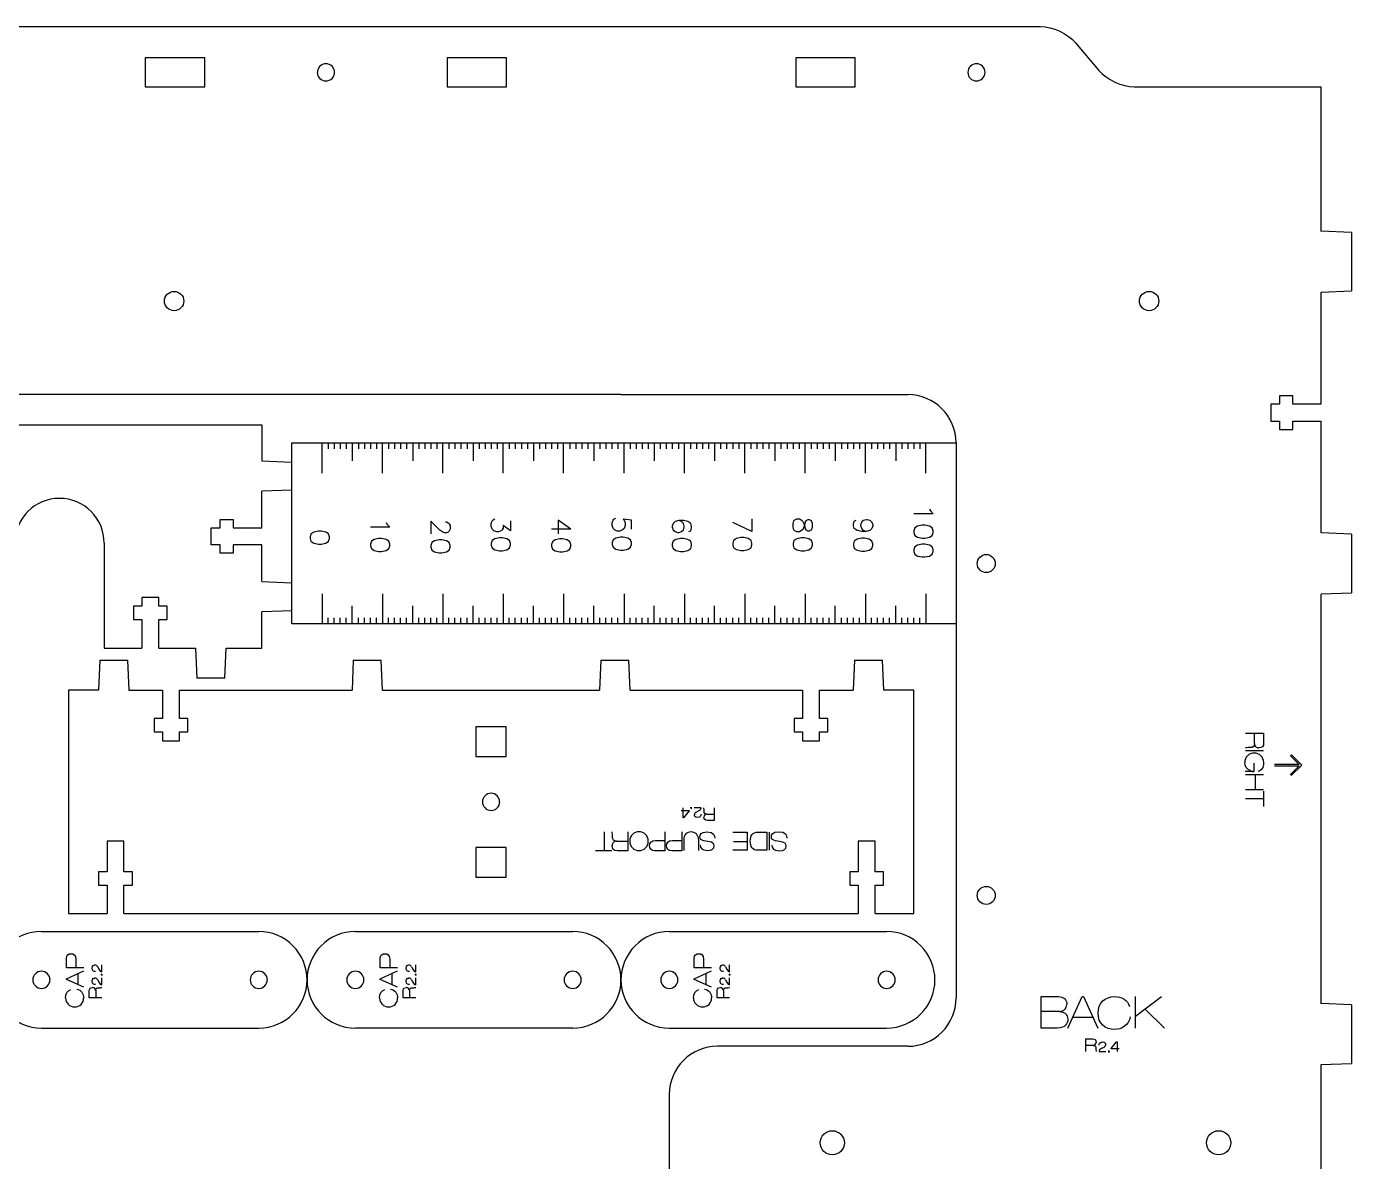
# Model space of a CAD drawing. Extents: x 49 to 1952, y 75 to 1350.
# Drawn here: x 842.2 to 1061.6, y 286.4 to 474.5 of the extents above; entities that cross this region are included whole.
import ezdxf

# ---------------------------------------------------------------- set-up
doc = ezdxf.new("R2010")
doc.units = 0
doc.header["$MEASUREMENT"] = 0
for name, color, linetype in [('4_8MM_TABS_-_PLYWOOD', 160, 'Continuous'), ('PASS_1', 1, 'Continuous'), ('PASS_2', 5, 'Continuous'), ('PASS_3', 7, 'Continuous'), ('RASTER_-_LETTERS', 3, 'Continuous'), ('T-SLOT_-_PLYWOOD', 7, 'Continuous')]:
    doc.layers.add(name, color=color, linetype=linetype)

msp = doc.modelspace()

# ---------------------------------------------------------------- linework, layer by layer
at = {"layer": '4_8MM_TABS_-_PLYWOOD', "color": 5}
for p, q in [((871.69, 469.34), (861.84, 469.34)), ((861.84, 469.34), (861.84, 464.54)), ((871.69, 464.54), (871.69, 469.34)), ((921.69, 469.34), (911.84, 469.34)), ((911.84, 469.34), (911.84, 464.54)), ((921.69, 464.54), (921.69, 469.34)), ((979.44, 469.34), (969.59, 469.34)), ((969.59, 469.34), (969.59, 464.54)), ((979.44, 464.54), (979.44, 469.34)), ((861.84, 464.54), (871.69, 464.54)), ((911.84, 464.54), (921.69, 464.54)), ((969.59, 464.54), (979.44, 464.54))]:
    msp.add_line(p, q, dxfattribs=at)
for centre, radius, start, end in [((891.77, 466.94), 1.42, 89.9877, 179.9981), ((891.77, 466.94), 1.42, 359.9969, 90.0158), ((999.52, 466.94), 1.42, 89.9877, 179.9981), ((999.52, 466.94), 1.42, 359.9969, 90.0158), ((891.77, 466.94), 1.43, 180.0473, 269.9669), ((891.77, 466.94), 1.42, 269.9903, 359.9969), ((999.52, 466.94), 1.43, 180.0473, 269.9669), ((999.52, 466.94), 1.42, 269.9903, 359.9969)]:
    msp.add_arc(centre, radius, start, end, dxfattribs=at)
at = {"layer": 'PASS_1'}
for p, q in [((781.04, 408.54), (881.14, 408.54)), ((881.14, 408.54), (881.14, 402.57)), ((886.14, 375.54), (886.14, 405.54)), ((886.14, 405.54), (996.14, 405.54)), ((996.14, 405.54), (996.14, 375.54)), ((881.14, 402.57), (886.14, 402.36)), ((886.14, 397.72), (886.14, 402.36)), ((886.14, 397.72), (881.14, 397.52)), ((881.14, 391.44), (881.14, 397.52)), ((855.04, 388.94), (855.04, 381.54)), ((881.14, 382.57), (881.14, 388.64)), ((881.14, 382.57), (886.14, 382.36)), ((886.14, 377.72), (886.14, 382.36)), ((855.04, 381.54), (855.04, 371.54)), ((886.14, 377.72), (881.14, 377.52)), ((881.14, 371.54), (881.14, 377.52)), ((996.14, 375.54), (886.14, 375.54)), ((855.04, 371.54), (861.29, 371.54)), ((864.09, 371.54), (870.19, 371.54)), ((870.19, 371.54), (870.4, 366.54)), ((875.04, 366.54), (875.24, 371.54)), ((875.24, 371.54), (881.14, 371.54)), ((854.3, 369.54), (854.1, 364.54)), ((854.3, 369.54), (858.94, 369.54)), ((859.15, 364.54), (858.94, 369.54)), ((896.3, 369.54), (896.1, 364.54)), ((896.3, 369.54), (900.94, 369.54)), ((901.15, 364.54), (900.94, 369.54)), ((937.3, 369.54), (937.1, 364.54)), ((937.3, 369.54), (941.94, 369.54)), ((942.15, 364.54), (941.94, 369.54)), ((979.3, 369.54), (979.1, 364.54)), ((979.3, 369.54), (983.94, 369.54)), ((984.15, 364.54), (983.94, 369.54)), ((875.04, 366.54), (870.4, 366.54)), ((854.1, 364.54), (849.12, 364.54)), ((849.12, 364.54), (849.12, 327.54)), ((859.12, 364.54), (864.72, 364.54)), ((867.52, 364.54), (896.1, 364.54)), ((901.15, 364.54), (917.72, 364.54)), ((917.72, 364.54), (920.52, 364.54)), ((920.52, 364.54), (937.1, 364.54)), ((942.15, 364.54), (970.72, 364.54)), ((973.52, 364.54), (979.1, 364.54)), ((989.12, 364.54), (984.15, 364.54)), ((989.12, 327.54), (989.12, 364.54)), ((921.62, 358.5), (916.62, 358.5)), ((916.62, 358.5), (916.62, 353.58)), ((921.62, 353.58), (921.62, 358.5)), ((916.62, 353.58), (921.62, 353.58)), ((921.62, 338.5), (916.62, 338.5)), ((916.62, 338.5), (916.62, 333.58)), ((921.62, 333.58), (921.62, 338.5)), ((916.62, 333.58), (921.62, 333.58)), ((849.12, 327.54), (855.52, 327.54)), ((858.32, 327.54), (979.92, 327.54)), ((982.72, 327.54), (989.12, 327.54)), ((844.64, 324.55), (880.64, 324.55)), ((896.64, 324.55), (932.64, 324.55)), ((948.64, 324.55), (984.64, 324.55)), ((844.64, 308.55), (880.64, 308.55)), ((932.64, 308.55), (896.64, 308.55)), ((948.64, 308.55), (984.64, 308.55))]:
    msp.add_line(p, q, dxfattribs=at)
for centre, radius, start, end in [((847.64, 388.94), 7.4, 360, 180), ((919.12, 346.04), 1.42, 89.9969, 180.0158), ((919.12, 346.04), 1.42, 359.9903, 89.9969), ((919.12, 346.04), 1.42, 179.9877, 269.9981), ((919.12, 346.04), 1.43, 270.0473, 359.9669), ((844.64, 316.55), 8, 90, 180.0023), ((880.64, 316.55), 8, 359.9978, 89.9999), ((896.64, 316.55), 8, 90, 180.0023), ((932.64, 316.55), 8, 359.9978, 89.9999), ((948.64, 316.55), 8, 90, 180.0023), ((984.64, 316.55), 8, 359.9978, 89.9999), ((844.64, 316.55), 8, 180.0016, 270.0009), ((880.64, 316.55), 8, 269.9996, 359.9978), ((896.64, 316.55), 8, 180.0016, 270.0009), ((932.64, 316.55), 8, 269.9996, 359.9978), ((948.64, 316.55), 8, 180.0016, 270.0009), ((984.64, 316.55), 8, 269.9996, 359.9978)]:
    msp.add_arc(centre, radius, start, end, dxfattribs=at)
at = {"layer": 'PASS_2'}
for centre in [(866.62, 429.04), (1028.12, 429.04)]:
    msp.add_circle(centre, 1.6, dxfattribs=at)
at = {"layer": 'PASS_2', "color": 5}
for centre, radius in [((1001.14, 385.54), 1.5), ((1001.14, 330.54), 1.5), ((975.64, 289.54), 2), ((1039.64, 289.54), 2)]:
    msp.add_circle(centre, radius, dxfattribs=at)
for centre, radius, start, end in [((844.64, 316.55), 1.42, 89.9937, 180.0077), ((844.64, 316.55), 1.42, 179.9869, 270.0131), ((844.64, 316.55), 1.43, 0.0249, 89.9609), ((844.64, 316.55), 1.42, 270.0131, 359.9997), ((880.64, 316.55), 1.42, 89.9937, 180.0077), ((880.64, 316.55), 1.42, 179.9869, 270.0131), ((880.64, 316.55), 1.43, 0.0249, 89.9609), ((880.64, 316.55), 1.42, 270.0131, 359.9997), ((896.64, 316.55), 1.42, 89.9937, 180.0077), ((896.64, 316.55), 1.42, 179.9869, 270.0131), ((896.64, 316.55), 1.43, 0.0249, 89.9609), ((896.64, 316.55), 1.42, 270.0131, 359.9997), ((932.64, 316.55), 1.42, 89.9937, 180.0077), ((932.64, 316.55), 1.42, 179.9869, 270.0131), ((932.64, 316.55), 1.43, 0.0249, 89.9609), ((932.64, 316.55), 1.42, 270.0131, 359.9997), ((948.64, 316.55), 1.42, 89.9937, 180.0077), ((948.64, 316.55), 1.42, 179.9869, 270.0131), ((948.64, 316.55), 1.43, 0.0249, 89.9609), ((948.64, 316.55), 1.42, 270.0131, 359.9997), ((984.64, 316.55), 1.42, 89.9937, 180.0077), ((984.64, 316.55), 1.42, 179.9869, 270.0131), ((984.64, 316.55), 1.43, 0.0249, 89.9609), ((984.64, 316.55), 1.42, 270.0131, 359.9997)]:
    msp.add_arc(centre, radius, start, end, dxfattribs=at)
at = {"layer": 'PASS_3'}
for p, q in [((760.39, 474.54), (1010.14, 474.54)), ((1015.95, 471.84), (1019.81, 467.24)), ((1025.63, 464.54), (1048.33, 464.54)), ((1048.33, 464.54), (1056.64, 464.54)), ((1056.64, 440.57), (1056.64, 464.54)), ((1061.64, 440.4), (1056.64, 440.61)), ((1061.64, 440.4), (1061.64, 430.71)), ((1056.64, 430.51), (1061.64, 430.71)), ((1056.64, 412.44), (1056.64, 430.51)), ((940.64, 413.54), (666.14, 413.54)), ((940.64, 413.54), (988.14, 413.54)), ((1056.64, 411.94), (1056.64, 412.44)), ((1056.64, 408.64), (1056.64, 409.14)), ((1056.64, 390.61), (1056.64, 408.64)), ((996.14, 405.54), (996.14, 313.54)), ((1061.64, 390.4), (1056.64, 390.61)), ((1061.64, 390.4), (1061.64, 380.71)), ((1056.64, 380.51), (1061.64, 380.71)), ((1056.64, 312.57), (1056.64, 380.47)), ((1061.64, 312.4), (1056.64, 312.61)), ((1061.64, 312.4), (1061.64, 302.71)), ((988.14, 305.54), (956.64, 305.54)), ((1056.64, 302.51), (1061.64, 302.71)), ((1056.64, 284.44), (1056.64, 302.51)), ((948.64, 297.54), (948.64, 157.54))]:
    msp.add_line(p, q, dxfattribs=at)
for centre, start, end in [((988.14, 405.54), 0, 90), ((988.14, 313.54), 270, 0), ((956.64, 297.54), 90, 180)]:
    msp.add_arc(centre, 8, start, end, dxfattribs=at)
for points in [[(1010.14, 474.54), (1012.09, 474.54), (1014.7, 473.32), (1015.95, 471.84)], [(1019.81, 467.24), (1021.07, 465.76), (1023.68, 464.54), (1025.63, 464.54)]]:
    msp.add_open_spline(points, degree=3, dxfattribs=at)
at = {"layer": 'RASTER_-_LETTERS'}
for p, q in [((891.14, 400.54), (891.14, 405.54)), ((892.14, 405.54), (892.14, 404.54)), ((893.14, 405.54), (893.14, 404.54)), ((894.14, 405.54), (894.14, 404.54)), ((895.14, 405.54), (895.14, 404.54)), ((896.14, 405.54), (896.14, 402.54)), ((897.14, 405.54), (897.14, 404.54)), ((898.14, 405.54), (898.14, 404.54)), ((899.14, 405.54), (899.14, 404.54)), ((900.14, 405.54), (900.14, 404.54)), ((901.14, 400.54), (901.14, 405.54)), ((902.14, 405.54), (902.14, 404.54)), ((903.14, 405.54), (903.14, 404.54)), ((904.14, 405.54), (904.14, 404.54)), ((905.14, 405.54), (905.14, 404.54)), ((906.14, 405.54), (906.14, 402.54)), ((907.14, 405.54), (907.14, 404.54)), ((908.14, 405.54), (908.14, 404.54)), ((909.14, 405.54), (909.14, 404.54)), ((910.14, 405.54), (910.14, 404.54)), ((911.14, 400.54), (911.14, 405.54)), ((912.14, 405.54), (912.14, 404.54)), ((913.14, 405.54), (913.14, 404.54)), ((914.14, 405.54), (914.14, 404.54)), ((915.14, 405.54), (915.14, 404.54)), ((916.14, 405.54), (916.14, 402.54)), ((917.14, 405.54), (917.14, 404.54)), ((918.14, 405.54), (918.14, 404.54)), ((919.14, 405.54), (919.14, 404.54)), ((920.14, 405.54), (920.14, 404.54)), ((921.14, 400.54), (921.14, 405.54)), ((922.14, 405.54), (922.14, 404.54)), ((923.14, 405.54), (923.14, 404.54)), ((924.14, 405.54), (924.14, 404.54)), ((925.14, 405.54), (925.14, 404.54)), ((926.14, 405.54), (926.14, 402.54)), ((927.14, 405.54), (927.14, 404.54)), ((928.14, 405.54), (928.14, 404.54)), ((929.14, 405.54), (929.14, 404.54)), ((930.14, 405.54), (930.14, 404.54)), ((931.14, 400.54), (931.14, 405.54)), ((932.14, 405.54), (932.14, 404.54)), ((933.14, 405.54), (933.14, 404.54)), ((934.14, 405.54), (934.14, 404.54)), ((935.14, 405.54), (935.14, 404.54)), ((936.14, 405.54), (936.14, 402.54)), ((937.14, 405.54), (937.14, 404.54)), ((938.14, 405.54), (938.14, 404.54)), ((939.14, 405.54), (939.14, 404.54)), ((940.14, 405.54), (940.14, 404.54)), ((941.14, 400.54), (941.14, 405.54)), ((942.14, 405.54), (942.14, 404.54)), ((943.14, 405.54), (943.14, 404.54)), ((944.14, 405.54), (944.14, 404.54)), ((945.14, 405.54), (945.14, 404.54)), ((946.14, 405.54), (946.14, 402.54)), ((947.14, 405.54), (947.14, 404.54)), ((948.14, 405.54), (948.14, 404.54)), ((949.14, 405.54), (949.14, 404.54)), ((950.14, 405.54), (950.14, 404.54)), ((951.14, 400.54), (951.14, 405.54)), ((952.14, 405.54), (952.14, 404.54)), ((953.14, 405.54), (953.14, 404.54)), ((954.14, 405.54), (954.14, 404.54)), ((955.14, 405.54), (955.14, 404.54)), ((956.14, 405.54), (956.14, 402.54)), ((957.14, 405.54), (957.14, 404.54)), ((958.14, 405.54), (958.14, 404.54)), ((959.14, 405.54), (959.14, 404.54)), ((960.14, 405.54), (960.14, 404.54)), ((961.14, 400.54), (961.14, 405.54)), ((962.14, 405.54), (962.14, 404.54)), ((963.14, 405.54), (963.14, 404.54)), ((964.14, 405.54), (964.14, 404.54)), ((965.14, 405.54), (965.14, 404.54)), ((966.14, 405.54), (966.14, 402.54)), ((967.14, 405.54), (967.14, 404.54)), ((968.14, 405.54), (968.14, 404.54)), ((969.14, 405.54), (969.14, 404.54)), ((970.14, 405.54), (970.14, 404.54)), ((971.14, 400.54), (971.14, 405.54)), ((972.14, 405.54), (972.14, 404.54)), ((973.14, 405.54), (973.14, 404.54)), ((974.14, 405.54), (974.14, 404.54)), ((975.14, 405.54), (975.14, 404.54)), ((976.14, 405.54), (976.14, 402.54)), ((977.14, 405.54), (977.14, 404.54)), ((978.14, 405.54), (978.14, 404.54)), ((979.14, 405.54), (979.14, 404.54)), ((980.14, 405.54), (980.14, 404.54)), ((981.14, 400.54), (981.14, 405.54)), ((982.14, 405.54), (982.14, 404.54)), ((983.14, 405.54), (983.14, 404.54)), ((984.14, 405.54), (984.14, 404.54)), ((985.14, 405.54), (985.14, 404.54)), ((986.14, 405.54), (986.14, 402.54)), ((987.14, 405.54), (987.14, 404.54)), ((988.14, 405.54), (988.14, 404.54)), ((989.14, 405.54), (989.14, 404.54)), ((990.14, 405.54), (990.14, 404.54)), ((991.14, 400.54), (991.14, 405.54)), ((919.45, 392.77), (919.75, 392.93)), ((939.33, 392.74), (939.48, 392.89)), ((939.48, 392.89), (939.79, 393.04)), ((941.01, 392.89), (941.16, 392.74)), ((942.38, 392.74), (941.01, 392.89)), ((962.34, 392.96), (962.34, 390.83)), ((969.45, 392.77), (969.75, 392.93)), ((969.75, 392.93), (970.21, 392.93)), ((970.21, 392.93), (970.51, 392.77)), ((992.34, 393.8), (989.14, 393.8)), ((991.73, 394.56), (991.88, 394.25)), ((991.88, 394.25), (992.34, 393.8)), ((889.75, 390.75), (889.29, 390.45)), ((890.51, 390.9), (889.75, 390.75)), ((890.97, 390.9), (890.51, 390.9)), ((891.73, 390.75), (890.97, 390.9)), ((892.19, 390.45), (891.73, 390.75)), ((902.34, 391.59), (899.14, 391.59)), ((901.73, 392.35), (901.88, 392.05)), ((901.88, 392.05), (902.34, 391.59)), ((909.14, 392.58), (909.14, 390.45)), ((910.66, 391.06), (909.14, 392.58)), ((911.12, 390.75), (910.66, 391.06)), ((911.43, 390.6), (911.12, 390.75)), ((911.58, 392.43), (911.73, 392.43)), ((911.73, 392.43), (912.04, 392.28)), ((912.04, 390.75), (911.73, 390.6)), ((912.04, 392.28), (912.19, 392.13)), ((912.19, 390.91), (912.04, 390.75)), ((912.19, 392.13), (912.34, 391.82)), ((912.34, 391.21), (912.19, 390.91)), ((912.34, 391.82), (912.34, 391.21)), ((919.14, 392.16), (919.29, 392.62)), ((919.14, 391.71), (919.14, 392.16)), ((919.29, 391.25), (919.14, 391.71)), ((919.29, 392.62), (919.45, 392.77)), ((919.6, 390.94), (919.29, 391.25)), ((920.05, 390.79), (919.6, 390.94)), ((920.36, 390.79), (920.05, 390.79)), ((920.82, 390.94), (920.36, 390.79)), ((920.97, 391.1), (920.82, 390.94)), ((921.12, 391.4), (920.97, 391.1)), ((921.12, 391.86), (921.12, 391.4)), ((922.34, 390.94), (921.12, 391.86)), ((922.34, 392.62), (922.34, 390.94)), ((932.34, 391.21), (929.14, 391.21)), ((930.21, 392.74), (930.21, 390.45)), ((932.34, 391.21), (930.21, 392.74)), ((939.18, 392.28), (939.33, 392.74)), ((939.18, 391.82), (939.18, 392.28)), ((939.33, 391.36), (939.18, 391.82)), ((939.64, 391.06), (939.33, 391.36)), ((940.09, 390.91), (939.64, 391.06)), ((940.4, 390.91), (940.09, 390.91)), ((940.85, 391.06), (940.4, 390.91)), ((941.16, 391.36), (940.85, 391.06)), ((941.16, 392.74), (941.31, 392.28)), ((941.31, 391.82), (941.16, 391.36)), ((941.31, 392.28), (941.31, 391.82)), ((942.38, 391.21), (942.38, 392.74)), ((949.29, 392.2), (949.14, 391.74)), ((949.14, 391.74), (949.14, 391.59)), ((949.14, 391.59), (949.29, 391.14)), ((949.6, 392.51), (949.29, 392.2)), ((949.29, 391.14), (949.6, 390.83)), ((950.21, 392.66), (949.6, 392.51)), ((949.6, 390.83), (950.05, 390.68)), ((950.05, 390.68), (950.21, 390.68)), ((950.66, 392.51), (950.21, 392.66)), ((950.97, 392.66), (950.21, 392.66)), ((950.21, 390.68), (950.66, 390.83)), ((950.97, 392.2), (950.66, 392.51)), ((950.66, 390.83), (950.97, 391.14)), ((951.73, 392.51), (950.97, 392.66)), ((951.12, 391.74), (950.97, 392.2)), ((950.97, 391.14), (951.12, 391.59)), ((951.12, 391.59), (951.12, 391.74)), ((952.19, 392.2), (951.73, 392.51)), ((951.88, 390.83), (952.19, 390.98)), ((952.34, 391.74), (952.19, 392.2)), ((952.19, 390.98), (952.34, 391.44)), ((952.34, 391.44), (952.34, 391.74)), ((962.34, 390.83), (959.14, 392.35)), ((969.14, 392.16), (969.29, 392.62)), ((969.14, 391.55), (969.14, 392.16)), ((969.29, 391.1), (969.14, 391.55)), ((969.29, 392.62), (969.45, 392.77)), ((969.45, 390.94), (969.29, 391.1)), ((969.75, 390.79), (969.45, 390.94)), ((970.21, 390.79), (969.75, 390.79)), ((970.51, 390.94), (970.21, 390.79)), ((970.51, 392.77), (970.82, 392.47)), ((970.82, 391.25), (970.51, 390.94)), ((970.82, 392.47), (970.97, 392.01)), ((970.97, 391.71), (970.82, 391.25)), ((971.12, 392.32), (970.97, 391.71)), ((970.97, 392.01), (971.12, 391.4)), ((971.27, 392.62), (971.12, 392.32)), ((971.12, 391.4), (971.27, 391.1)), ((971.58, 392.77), (971.27, 392.62)), ((971.27, 391.1), (971.58, 390.94)), ((971.88, 392.77), (971.58, 392.77)), ((971.58, 390.94), (971.88, 390.94)), ((972.19, 392.62), (971.88, 392.77)), ((971.88, 390.94), (972.19, 391.1)), ((972.34, 392.16), (972.19, 392.62)), ((972.19, 391.1), (972.34, 391.55)), ((972.34, 391.55), (972.34, 392.16)), ((979.14, 392.09), (979.29, 392.54)), ((979.14, 391.78), (979.14, 392.09)), ((979.29, 391.33), (979.14, 391.78)), ((979.29, 392.54), (979.6, 392.7)), ((979.75, 391.02), (979.29, 391.33)), ((980.51, 390.87), (979.75, 391.02)), ((980.36, 391.94), (980.51, 392.39)), ((980.36, 391.78), (980.36, 391.94)), ((980.51, 391.33), (980.36, 391.78)), ((980.51, 392.39), (980.82, 392.7)), ((980.82, 391.02), (980.51, 391.33)), ((981.27, 390.87), (980.51, 390.87)), ((980.82, 392.7), (981.27, 392.85)), ((981.27, 390.87), (980.82, 391.02)), ((981.27, 392.85), (981.43, 392.85)), ((981.88, 391.02), (981.27, 390.87)), ((981.43, 392.85), (981.88, 392.7)), ((981.88, 392.7), (982.19, 392.39)), ((982.19, 391.33), (981.88, 391.02)), ((982.19, 392.39), (982.34, 391.94)), ((982.34, 391.78), (982.19, 391.33)), ((982.34, 391.94), (982.34, 391.78)), ((989.29, 391.43), (989.14, 390.97)), ((989.14, 390.97), (989.14, 390.67)), ((989.14, 390.67), (989.29, 390.21)), ((989.75, 391.74), (989.29, 391.43)), ((990.51, 391.89), (989.75, 391.74)), ((990.97, 391.89), (990.51, 391.89)), ((991.73, 391.74), (990.97, 391.89)), ((992.19, 391.43), (991.73, 391.74)), ((992.34, 390.97), (992.19, 391.43)), ((992.19, 390.21), (992.34, 390.67)), ((992.34, 390.67), (992.34, 390.97)), ((889.29, 390.45), (889.14, 389.99)), ((889.14, 389.99), (889.14, 389.68)), ((889.14, 389.68), (889.29, 389.23)), ((889.29, 389.23), (889.75, 388.92)), ((889.75, 388.92), (890.51, 388.77)), ((890.51, 388.77), (890.97, 388.77)), ((890.97, 388.77), (891.73, 388.92)), ((891.73, 388.92), (892.19, 389.23)), ((892.34, 389.99), (892.19, 390.45)), ((892.19, 389.23), (892.34, 389.68)), ((892.34, 389.68), (892.34, 389.99)), ((899.29, 389.23), (899.14, 388.77)), ((899.14, 388.77), (899.14, 388.47)), ((899.14, 388.47), (899.29, 388.01)), ((899.75, 389.53), (899.29, 389.23)), ((900.51, 389.68), (899.75, 389.53)), ((900.97, 389.68), (900.51, 389.68)), ((901.73, 389.53), (900.97, 389.68)), ((902.19, 389.23), (901.73, 389.53)), ((902.34, 388.77), (902.19, 389.23)), ((902.19, 388.01), (902.34, 388.47)), ((902.34, 388.47), (902.34, 388.77)), ((909.29, 389), (909.14, 388.54)), ((909.14, 388.54), (909.14, 388.24)), ((909.75, 389.3), (909.29, 389)), ((910.51, 389.46), (909.75, 389.3)), ((910.97, 389.46), (910.51, 389.46)), ((911.73, 389.3), (910.97, 389.46)), ((911.73, 390.6), (911.43, 390.6)), ((912.19, 389), (911.73, 389.3)), ((912.34, 388.54), (912.19, 389)), ((912.34, 388.24), (912.34, 388.54)), ((919.29, 389.34), (919.14, 388.88)), ((919.14, 388.88), (919.14, 388.58)), ((919.14, 388.58), (919.29, 388.12)), ((919.75, 389.65), (919.29, 389.34)), ((920.51, 389.8), (919.75, 389.65)), ((920.97, 389.8), (920.51, 389.8)), ((921.73, 389.65), (920.97, 389.8)), ((922.19, 389.34), (921.73, 389.65)), ((922.34, 388.88), (922.19, 389.34)), ((922.19, 388.12), (922.34, 388.58)), ((922.34, 388.58), (922.34, 388.88)), ((929.29, 389.15), (929.14, 388.69)), ((929.14, 388.69), (929.14, 388.39)), ((929.75, 389.46), (929.29, 389.15)), ((930.51, 389.61), (929.75, 389.46)), ((930.97, 389.61), (930.51, 389.61)), ((931.73, 389.46), (930.97, 389.61)), ((932.19, 389.15), (931.73, 389.46)), ((932.34, 388.69), (932.19, 389.15)), ((932.34, 388.39), (932.34, 388.69)), ((939.33, 389.46), (939.18, 389)), ((939.18, 389), (939.18, 388.69)), ((939.18, 388.69), (939.33, 388.24)), ((939.79, 389.76), (939.33, 389.46)), ((940.55, 389.91), (939.79, 389.76)), ((941.01, 389.91), (940.55, 389.91)), ((941.77, 389.76), (941.01, 389.91)), ((942.23, 389.46), (941.77, 389.76)), ((942.38, 389), (942.23, 389.46)), ((942.23, 388.24), (942.38, 388.69)), ((942.38, 388.69), (942.38, 389)), ((949.29, 389.23), (949.14, 388.77)), ((949.14, 388.77), (949.14, 388.47)), ((949.14, 388.47), (949.29, 388.01)), ((949.75, 389.53), (949.29, 389.23)), ((950.51, 389.68), (949.75, 389.53)), ((950.97, 389.68), (950.51, 389.68)), ((951.73, 389.53), (950.97, 389.68)), ((952.19, 389.23), (951.73, 389.53)), ((952.34, 388.77), (952.19, 389.23)), ((952.19, 388.01), (952.34, 388.47)), ((952.34, 388.47), (952.34, 388.77)), ((959.29, 389.38), (959.14, 388.92)), ((959.14, 388.92), (959.14, 388.62)), ((959.14, 388.62), (959.29, 388.16)), ((959.75, 389.68), (959.29, 389.38)), ((960.51, 389.84), (959.75, 389.68)), ((960.97, 389.84), (960.51, 389.84)), ((961.73, 389.68), (960.97, 389.84)), ((962.19, 389.38), (961.73, 389.68)), ((962.34, 388.92), (962.19, 389.38)), ((962.19, 388.16), (962.34, 388.62)), ((962.34, 388.62), (962.34, 388.92)), ((969.29, 389.34), (969.14, 388.88)), ((969.14, 388.88), (969.14, 388.58)), ((969.14, 388.58), (969.29, 388.12)), ((969.75, 389.65), (969.29, 389.34)), ((970.51, 389.8), (969.75, 389.65)), ((970.97, 389.8), (970.51, 389.8)), ((971.73, 389.65), (970.97, 389.8)), ((972.19, 389.34), (971.73, 389.65)), ((972.34, 388.88), (972.19, 389.34)), ((972.19, 388.12), (972.34, 388.58)), ((972.34, 388.58), (972.34, 388.88)), ((979.29, 389.27), (979.14, 388.81)), ((979.14, 388.81), (979.14, 388.5)), ((979.14, 388.5), (979.29, 388.05)), ((979.75, 389.57), (979.29, 389.27)), ((980.51, 389.72), (979.75, 389.57)), ((980.97, 389.72), (980.51, 389.72)), ((981.73, 389.57), (980.97, 389.72)), ((982.19, 389.27), (981.73, 389.57)), ((982.34, 388.81), (982.19, 389.27)), ((982.19, 388.05), (982.34, 388.5)), ((982.34, 388.5), (982.34, 388.81)), ((989.29, 390.21), (989.75, 389.91)), ((989.75, 388.61), (989.29, 388.3)), ((989.75, 389.91), (990.51, 389.75)), ((990.51, 388.76), (989.75, 388.61)), ((990.51, 389.75), (990.97, 389.75)), ((990.97, 388.76), (990.51, 388.76)), ((990.97, 389.75), (991.73, 389.91)), ((991.73, 388.61), (990.97, 388.76)), ((991.73, 389.91), (992.19, 390.21)), ((992.19, 388.3), (991.73, 388.61)), ((899.29, 388.01), (899.75, 387.7)), ((899.75, 387.7), (900.51, 387.55)), ((900.51, 387.55), (900.97, 387.55)), ((900.97, 387.55), (901.73, 387.7)), ((901.73, 387.7), (902.19, 388.01)), ((909.14, 388.24), (909.29, 387.78)), ((909.29, 387.78), (909.75, 387.48)), ((909.75, 387.48), (910.51, 387.32)), ((910.51, 387.32), (910.97, 387.32)), ((910.97, 387.32), (911.73, 387.48)), ((911.73, 387.48), (912.19, 387.78)), ((912.19, 387.78), (912.34, 388.24)), ((919.29, 388.12), (919.75, 387.82)), ((919.75, 387.82), (920.51, 387.67)), ((920.51, 387.67), (920.97, 387.67)), ((920.97, 387.67), (921.73, 387.82)), ((921.73, 387.82), (922.19, 388.12)), ((929.14, 388.39), (929.29, 387.93)), ((929.29, 387.93), (929.75, 387.63)), ((929.75, 387.63), (930.51, 387.48)), ((930.51, 387.48), (930.97, 387.48)), ((930.97, 387.48), (931.73, 387.63)), ((931.73, 387.63), (932.19, 387.93)), ((932.19, 387.93), (932.34, 388.39)), ((939.33, 388.24), (939.79, 387.93)), ((939.79, 387.93), (940.55, 387.78)), ((940.55, 387.78), (941.01, 387.78)), ((941.01, 387.78), (941.77, 387.93)), ((941.77, 387.93), (942.23, 388.24)), ((949.29, 388.01), (949.75, 387.7)), ((949.75, 387.7), (950.51, 387.55)), ((950.51, 387.55), (950.97, 387.55)), ((950.97, 387.55), (951.73, 387.7)), ((951.73, 387.7), (952.19, 388.01)), ((959.29, 388.16), (959.75, 387.86)), ((959.75, 387.86), (960.51, 387.7)), ((960.51, 387.7), (960.97, 387.7)), ((960.97, 387.7), (961.73, 387.86)), ((961.73, 387.86), (962.19, 388.16)), ((969.29, 388.12), (969.75, 387.82)), ((969.75, 387.82), (970.51, 387.67)), ((970.51, 387.67), (970.97, 387.67)), ((970.97, 387.67), (971.73, 387.82)), ((971.73, 387.82), (972.19, 388.12)), ((979.29, 388.05), (979.75, 387.74)), ((979.75, 387.74), (980.51, 387.59)), ((980.51, 387.59), (980.97, 387.59)), ((980.97, 387.59), (981.73, 387.74)), ((981.73, 387.74), (982.19, 388.05)), ((989.29, 388.3), (989.14, 387.85)), ((989.14, 387.85), (989.14, 387.54)), ((989.14, 387.54), (989.29, 387.08)), ((989.29, 387.08), (989.75, 386.78)), ((989.75, 386.78), (990.51, 386.63)), ((990.51, 386.63), (990.97, 386.63)), ((990.97, 386.63), (991.73, 386.78)), ((991.73, 386.78), (992.19, 387.08)), ((992.34, 387.85), (992.19, 388.3)), ((992.19, 387.08), (992.34, 387.54)), ((992.34, 387.54), (992.34, 387.85)), ((891.14, 380.54), (891.14, 375.54)), ((901.14, 380.54), (901.14, 375.54)), ((911.14, 380.54), (911.14, 375.54)), ((921.14, 380.54), (921.14, 375.54)), ((931.14, 380.54), (931.14, 375.54)), ((941.14, 380.54), (941.14, 375.54)), ((951.14, 380.54), (951.14, 375.54)), ((961.14, 380.54), (961.14, 375.54)), ((971.14, 380.54), (971.14, 375.54)), ((981.14, 380.54), (981.14, 375.54)), ((991.14, 380.54), (991.14, 375.54)), ((896.14, 375.54), (896.14, 378.54)), ((906.14, 375.54), (906.14, 378.54)), ((916.14, 375.54), (916.14, 378.54)), ((926.14, 375.54), (926.14, 378.54)), ((936.14, 375.54), (936.14, 378.54)), ((946.14, 375.54), (946.14, 378.54)), ((956.14, 375.54), (956.14, 378.54)), ((966.14, 375.54), (966.14, 378.54)), ((976.14, 375.54), (976.14, 378.54)), ((986.14, 375.54), (986.14, 378.54)), ((892.14, 375.54), (892.14, 376.54)), ((893.14, 375.54), (893.14, 376.54)), ((894.14, 375.54), (894.14, 376.54)), ((895.14, 375.54), (895.14, 376.54)), ((897.14, 375.54), (897.14, 376.54)), ((898.14, 375.54), (898.14, 376.54)), ((899.14, 375.54), (899.14, 376.54)), ((900.14, 375.54), (900.14, 376.54)), ((902.14, 375.54), (902.14, 376.54)), ((903.14, 375.54), (903.14, 376.54)), ((904.14, 375.54), (904.14, 376.54)), ((905.14, 375.54), (905.14, 376.54)), ((907.14, 375.54), (907.14, 376.54)), ((908.14, 375.54), (908.14, 376.54)), ((909.14, 375.54), (909.14, 376.54)), ((910.14, 375.54), (910.14, 376.54)), ((912.14, 375.54), (912.14, 376.54)), ((913.14, 375.54), (913.14, 376.54)), ((914.14, 375.54), (914.14, 376.54)), ((915.14, 375.54), (915.14, 376.54)), ((917.14, 375.54), (917.14, 376.54)), ((918.14, 375.54), (918.14, 376.54)), ((919.14, 375.54), (919.14, 376.54)), ((920.14, 375.54), (920.14, 376.54)), ((922.14, 375.54), (922.14, 376.54)), ((923.14, 375.54), (923.14, 376.54)), ((924.14, 375.54), (924.14, 376.54)), ((925.14, 375.54), (925.14, 376.54)), ((927.14, 375.54), (927.14, 376.54)), ((928.14, 375.54), (928.14, 376.54)), ((929.14, 375.54), (929.14, 376.54)), ((930.14, 375.54), (930.14, 376.54)), ((932.14, 375.54), (932.14, 376.54)), ((933.14, 375.54), (933.14, 376.54)), ((934.14, 375.54), (934.14, 376.54)), ((935.14, 375.54), (935.14, 376.54)), ((937.14, 375.54), (937.14, 376.54)), ((938.14, 375.54), (938.14, 376.54)), ((939.14, 375.54), (939.14, 376.54)), ((940.14, 375.54), (940.14, 376.54)), ((942.14, 375.54), (942.14, 376.54)), ((943.14, 375.54), (943.14, 376.54)), ((944.14, 375.54), (944.14, 376.54)), ((945.14, 375.54), (945.14, 376.54)), ((947.14, 375.54), (947.14, 376.54)), ((948.14, 375.54), (948.14, 376.54)), ((949.14, 375.54), (949.14, 376.54)), ((950.14, 375.54), (950.14, 376.54)), ((952.14, 375.54), (952.14, 376.54)), ((953.14, 375.54), (953.14, 376.54)), ((954.14, 375.54), (954.14, 376.54)), ((955.14, 375.54), (955.14, 376.54)), ((957.14, 375.54), (957.14, 376.54)), ((958.14, 375.54), (958.14, 376.54)), ((959.14, 375.54), (959.14, 376.54)), ((960.14, 375.54), (960.14, 376.54)), ((962.14, 375.54), (962.14, 376.54)), ((963.14, 375.54), (963.14, 376.54)), ((964.14, 375.54), (964.14, 376.54)), ((965.14, 375.54), (965.14, 376.54)), ((967.14, 375.54), (967.14, 376.54)), ((968.14, 375.54), (968.14, 376.54)), ((969.14, 375.54), (969.14, 376.54)), ((970.14, 375.54), (970.14, 376.54)), ((972.14, 375.54), (972.14, 376.54)), ((973.14, 375.54), (973.14, 376.54)), ((974.14, 375.54), (974.14, 376.54)), ((975.14, 375.54), (975.14, 376.54)), ((977.14, 375.54), (977.14, 376.54)), ((978.14, 375.54), (978.14, 376.54)), ((979.14, 375.54), (979.14, 376.54)), ((980.14, 375.54), (980.14, 376.54)), ((982.14, 375.54), (982.14, 376.54)), ((983.14, 375.54), (983.14, 376.54)), ((984.14, 375.54), (984.14, 376.54)), ((985.14, 375.54), (985.14, 376.54)), ((987.14, 375.54), (987.14, 376.54)), ((988.14, 375.54), (988.14, 376.54)), ((989.14, 375.54), (989.14, 376.54)), ((990.14, 375.54), (990.14, 376.54)), ((1044.11, 357.45), (1047.09, 357.45)), ((1045.56, 355.7), (1045.55, 357.45)), ((1047.09, 357.45), (1047.09, 355.81)), ((1047.09, 354.48), (1044.11, 354.48)), ((1051.47, 353.75), (1052.96, 352.26)), ((1051.65, 353.87), (1053.39, 352.13)), ((1045.44, 352.46), (1045.44, 351.06)), ((1052.96, 352.26), (1048.88, 352.26)), ((1048.88, 352.01), (1052.96, 352.01)), ((1052.96, 352.01), (1051.46, 350.51)), ((1053.39, 352.13), (1051.65, 350.39)), ((1045.44, 351.06), (1044.04, 351.06)), ((1044.11, 350.6), (1047.09, 350.6)), ((1045.7, 350.6), (1045.7, 348.04)), ((1047.09, 348.04), (1044.11, 348.04)), ((1047.09, 347.84), (1047.09, 345.26)), ((950.63, 344.61), (950.96, 344.61)), ((950.96, 344.61), (950.96, 345.04)), ((950.96, 344.61), (951.92, 344.61)), ((950.96, 343.42), (950.96, 344.61)), ((951.92, 344.61), (951.92, 344.55)), ((952.39, 345.04), (952.11, 345.04)), ((952.25, 345.18), (952.25, 344.9)), ((953.91, 345.04), (952.75, 345.04)), ((956.1, 345.04), (956.1, 342.96)), ((1044.11, 346.59), (1047.07, 346.59)), ((951.02, 343.42), (950.96, 343.42)), ((951.92, 344.55), (951.02, 343.42)), ((953.12, 344.36), (953.5, 344.55)), ((954.87, 344.03), (956.1, 344.03)), ((956.1, 342.96), (954.95, 342.96)), ((937.83, 341.07), (937.83, 337.97)), ((941.76, 341.07), (941.76, 337.94)), ((947.93, 341.07), (947.93, 337.94)), ((950.71, 341.07), (950.71, 337.94)), ((959.16, 341.03), (961.54, 341.03)), ((961.54, 341.03), (961.54, 338.01)), ((963.31, 341.03), (964.79, 341.03)), ((964.79, 341.03), (964.79, 338.01)), ((965.24, 338.01), (965.24, 341.03)), ((939.92, 339.55), (941.76, 339.55)), ((946.38, 339.64), (947.93, 339.64)), ((949.16, 339.64), (950.71, 339.64)), ((951.04, 339.84), (951.04, 337.97)), ((953.47, 339.84), (953.47, 337.97)), ((955.33, 339.42), (954.36, 339.59)), ((961.54, 338.01), (959.19, 338.01)), ((961.54, 339.42), (959.28, 339.42)), ((964.79, 338.01), (963.31, 338.01)), ((967.25, 339.41), (966.24, 339.58)), ((939.13, 337.94), (936.43, 337.94)), ((941.76, 337.94), (940.04, 337.94)), ((947.93, 337.94), (946.25, 337.94)), ((950.71, 337.94), (949.04, 337.94)), ((848.77, 318.55), (848.77, 320.09)), ((851.64, 318.55), (848.77, 318.55)), ((850.33, 319.97), (850.33, 318.55)), ((853.96, 318.69), (854.15, 318.31)), ((854.64, 317.9), (854.64, 319.06)), ((900.77, 318.55), (900.77, 320.09)), ((903.64, 318.55), (900.77, 318.55)), ((902.33, 319.97), (902.33, 318.55)), ((905.96, 318.69), (906.15, 318.31)), ((906.64, 317.9), (906.64, 319.06)), ((952.77, 318.55), (952.77, 320.09)), ((955.64, 318.55), (952.77, 318.55)), ((954.33, 319.97), (954.33, 318.55)), ((957.96, 318.69), (958.15, 318.31)), ((958.64, 317.9), (958.64, 319.06)), ((848.77, 316.73), (851.64, 318.05)), ((848.77, 316.63), (848.77, 316.73)), ((851.64, 315.31), (848.77, 316.63)), ((850.69, 317.62), (850.69, 315.74)), ((853.96, 316.53), (854.15, 316.15)), ((854.78, 317.4), (854.5, 317.4)), ((854.64, 317.26), (854.64, 317.54)), ((854.64, 315.74), (854.64, 316.9)), ((900.77, 316.73), (903.64, 318.05)), ((900.77, 316.63), (900.77, 316.73)), ((903.64, 315.31), (900.77, 316.63)), ((902.69, 317.62), (902.69, 315.74)), ((905.96, 316.53), (906.15, 316.15)), ((906.78, 317.4), (906.5, 317.4)), ((906.64, 317.26), (906.64, 317.54)), ((906.64, 315.74), (906.64, 316.9)), ((952.77, 316.73), (955.64, 318.05)), ((952.77, 316.63), (952.77, 316.73)), ((955.64, 315.31), (952.77, 316.63)), ((954.69, 317.62), (954.69, 315.74)), ((957.96, 316.53), (958.15, 316.15)), ((958.78, 317.4), (958.5, 317.4)), ((958.64, 317.26), (958.64, 317.54)), ((958.64, 315.74), (958.64, 316.9)), ((852.55, 313.55), (852.55, 314.7)), ((853.63, 314.78), (853.63, 313.55)), ((904.55, 313.55), (904.55, 314.7)), ((905.63, 314.78), (905.63, 313.55)), ((956.55, 313.55), (956.55, 314.7)), ((957.63, 314.78), (957.63, 313.55)), ((854.64, 313.55), (852.55, 313.55)), ((906.64, 313.55), (904.55, 313.55)), ((958.64, 313.55), (956.55, 313.55)), ((1010.26, 313.76), (1013.09, 313.76)), ((1010.26, 308.55), (1010.26, 313.76)), ((1014.65, 308.55), (1017.05, 313.76)), ((1017.05, 313.76), (1017.23, 313.76)), ((1017.23, 313.76), (1019.63, 308.55)), ((1025.87, 308.55), (1025.87, 313.76)), ((1025.87, 310.5), (1030.16, 313.76)), ((1027.45, 311.7), (1030.64, 308.55)), ((1013.34, 311.28), (1010.26, 311.29)), ((1013.34, 311.29), (1013.34, 311.28)), ((1018.84, 310.28), (1015.43, 310.28)), ((1012.9, 308.55), (1010.26, 308.55)), ((1017.62, 304.67), (1017.62, 306.76)), ((1017.62, 306.76), (1018.77, 306.76)), ((1018.85, 305.68), (1017.62, 305.68)), ((1020.6, 305.35), (1020.22, 305.16)), ((1021.84, 305.16), (1022.74, 306.29)), ((1021.84, 305.1), (1021.84, 305.16)), ((1022.8, 305.1), (1021.84, 305.1)), ((1022.74, 306.29), (1022.8, 306.29)), ((1022.8, 306.29), (1022.8, 305.1)), ((1023.13, 305.1), (1022.8, 305.1)), ((1022.8, 305.1), (1022.8, 304.67)), ((1019.82, 304.67), (1020.97, 304.67)), ((1021.33, 304.67), (1021.61, 304.67)), ((1021.47, 304.53), (1021.47, 304.81))]:
    msp.add_line(p, q, dxfattribs=at)
for centre, radius, start, end in [((1046.28, 355.69), 0.71, 179.8979, 270.1021), ((1045.45, 352.64), 1.48, 86.8641, 182.704), ((1044.84, 351.06), 3.98, 88.704, 100.6202), ((1045.55, 352.57), 1.55, 0, 90.4695), ((1045.77, 353.92), 2.89, 253.2114, 263.3696), ((951.64, 344.53), 2.77, 358.6921, 10.625), ((953.33, 343.87), 0.533, 112.8439, 177.5702), ((954.87, 343.53), 0.496, 89.9266, 180.0588), ((935.07, 340.3), 4.16, 358.6921, 10.625), ((943.56, 339.61), 1.46, 87.2961, 183.1553), ((943.69, 339.61), 1.46, 356.8307, 92.6922), ((952.2, 339.9), 1.16, 87.2961, 183.1553), ((952.31, 339.9), 1.16, 356.8307, 92.6922), ((939.92, 338.79), 0.744, 89.9266, 180.0588), ((943.56, 339.45), 1.46, 176.8534, 272.7068), ((943.69, 339.45), 1.46, 267.3049, 3.1607), ((853.47, 318.48), 0.533, 22.8439, 87.5702), ((905.47, 318.48), 0.533, 22.8439, 87.5702), ((957.47, 318.48), 0.533, 22.8439, 87.5702), ((853.47, 316.32), 0.533, 22.8439, 87.5702), ((905.47, 316.32), 0.533, 22.8439, 87.5702), ((957.47, 316.32), 0.533, 22.8439, 87.5702), ((853.12, 314.78), 0.496, 359.9266, 90.0588), ((854.13, 318.01), 2.77, 268.6921, 280.625), ((905.12, 314.78), 0.496, 359.9266, 90.0588), ((906.13, 318.01), 2.77, 268.6921, 280.625), ((957.12, 314.78), 0.496, 359.9266, 90.0588), ((958.13, 318.01), 2.77, 268.6921, 280.625), ((850.13, 313.55), 1.49, 180, 270.441), ((850.22, 313.49), 1.42, 266.8394, 2.7048), ((902.13, 313.55), 1.49, 180, 270.441), ((902.22, 313.49), 1.42, 266.8394, 2.7048), ((954.13, 313.55), 1.49, 180, 270.441), ((954.22, 313.49), 1.42, 266.8394, 2.7048), ((1013.29, 312.49), 1.2, 272.3095, 359.1595), ((1018.85, 306.19), 0.496, 269.9266, 0.0588), ((1022.08, 305.18), 2.77, 178.6921, 190.625), ((1020.39, 305.84), 0.533, 292.8439, 357.5702)]:
    msp.add_arc(centre, radius, start, end, dxfattribs=at)
for points in [[(1045.56, 355.7), (1045.55, 355.24), (1045.34, 355.03), (1044.93, 355.04)], [(1047.09, 355.81), (1047.09, 355.21), (1046.81, 354.98), (1046.28, 354.98)], [(1044.94, 351.16), (1044.25, 351.37), (1044, 351.95), (1043.97, 352.57)], [(1047.09, 352.57), (1047.09, 351.64), (1046.68, 351.21), (1046.1, 351.1)], [(953.5, 344.55), (953.78, 344.72), (953.9, 344.81), (953.91, 345.04)], [(953.32, 343.46), (952.89, 343.46), (952.79, 343.74), (952.8, 343.89)], [(953.87, 344.01), (953.87, 343.84), (953.87, 343.46), (953.32, 343.46)], [(954.95, 342.96), (954.53, 342.96), (954.37, 343.15), (954.37, 343.52)], [(954.87, 344.03), (954.55, 344.03), (954.41, 344.18), (954.41, 344.47)], [(939.92, 339.55), (939.44, 339.55), (939.22, 339.77), (939.23, 340.2)], [(953.69, 340.24), (953.69, 340.57), (953.85, 341.07), (954.86, 341.07)], [(954.36, 339.59), (953.91, 339.68), (953.69, 339.88), (953.69, 340.24)], [(954.86, 341.07), (956.02, 341.07), (956.15, 340.45), (956.16, 340.03)], [(962.05, 339.52), (962.05, 340.43), (962.48, 341.03), (963.31, 341.03)], [(965.55, 340.25), (965.55, 340.59), (965.72, 341.1), (966.76, 341.1)], [(966.24, 339.58), (965.78, 339.68), (965.55, 339.88), (965.55, 340.25)], [(966.76, 341.1), (967.95, 341.1), (968.09, 340.47), (968.1, 340.04)], [(940.04, 337.94), (939.41, 337.94), (939.17, 338.24), (939.17, 338.79)], [(945.39, 338.79), (945.39, 339.21), (945.6, 339.65), (946.38, 339.64)], [(946.25, 337.94), (945.59, 337.94), (945.39, 338.32), (945.39, 338.79)], [(948.17, 338.79), (948.17, 339.21), (948.38, 339.65), (949.16, 339.64)], [(949.04, 337.94), (948.37, 337.94), (948.17, 338.32), (948.17, 338.79)], [(953.76, 338.89), (953.79, 338.43), (953.99, 338), (954.97, 338)], [(954.97, 338), (955.72, 338), (956.06, 338.27), (956.06, 338.75)], [(956.06, 338.75), (956.06, 339.15), (955.82, 339.34), (955.33, 339.42)], [(963.31, 338.01), (962.48, 338.01), (962.05, 338.62), (962.05, 339.52)], [(965.63, 338.86), (965.66, 338.39), (965.87, 337.95), (966.87, 337.95)], [(966.87, 337.95), (967.64, 337.95), (967.99, 338.23), (967.99, 338.72)], [(967.99, 338.72), (967.99, 339.13), (967.75, 339.33), (967.25, 339.41)], [(848.77, 320.09), (848.77, 320.7), (849.13, 320.88), (849.56, 320.88)], [(849.56, 320.88), (849.94, 320.88), (850.34, 320.68), (850.33, 319.97)], [(900.77, 320.09), (900.77, 320.7), (901.13, 320.88), (901.56, 320.88)], [(901.56, 320.88), (901.94, 320.88), (902.34, 320.68), (902.33, 319.97)], [(952.77, 320.09), (952.77, 320.7), (953.13, 320.88), (953.56, 320.88)], [(953.56, 320.88), (953.94, 320.88), (954.34, 320.68), (954.33, 319.97)], [(853.06, 318.49), (853.06, 318.92), (853.34, 319.02), (853.49, 319.01)], [(853.61, 317.94), (853.44, 317.94), (853.06, 317.94), (853.06, 318.49)], [(854.15, 318.31), (854.32, 318.03), (854.41, 317.91), (854.64, 317.9)], [(905.06, 318.49), (905.06, 318.92), (905.34, 319.02), (905.49, 319.01)], [(905.61, 317.94), (905.44, 317.94), (905.06, 317.94), (905.06, 318.49)], [(906.15, 318.31), (906.32, 318.03), (906.41, 317.91), (906.64, 317.9)], [(957.05, 318.49), (957.05, 318.92), (957.34, 319.02), (957.49, 319.01)], [(957.6, 317.94), (957.44, 317.94), (957.05, 317.94), (957.05, 318.49)], [(958.15, 318.31), (958.32, 318.03), (958.41, 317.91), (958.64, 317.9)], [(853.06, 316.33), (853.06, 316.76), (853.34, 316.86), (853.49, 316.85)], [(853.61, 315.78), (853.44, 315.78), (853.06, 315.78), (853.06, 316.33)], [(854.15, 316.15), (854.32, 315.87), (854.41, 315.75), (854.64, 315.74)], [(905.06, 316.33), (905.06, 316.76), (905.34, 316.86), (905.49, 316.85)], [(905.61, 315.78), (905.44, 315.78), (905.06, 315.78), (905.06, 316.33)], [(906.15, 316.15), (906.32, 315.87), (906.41, 315.75), (906.64, 315.74)], [(957.05, 316.33), (957.05, 316.76), (957.34, 316.86), (957.49, 316.85)], [(957.6, 315.78), (957.44, 315.78), (957.05, 315.78), (957.05, 316.33)], [(958.15, 316.15), (958.32, 315.87), (958.41, 315.75), (958.64, 315.74)], [(848.64, 313.55), (848.64, 314.23), (848.92, 314.77), (849.54, 314.92)], [(850.49, 314.99), (851.25, 314.91), (851.61, 314.21), (851.64, 313.55)], [(852.55, 314.7), (852.55, 315.12), (852.75, 315.27), (853.12, 315.28)], [(853.63, 314.78), (853.63, 315.1), (853.78, 315.24), (854.06, 315.24)], [(900.64, 313.55), (900.64, 314.23), (900.92, 314.77), (901.54, 314.92)], [(902.48, 314.99), (903.25, 314.91), (903.61, 314.21), (903.64, 313.55)], [(904.55, 314.7), (904.55, 315.12), (904.75, 315.27), (905.12, 315.28)], [(905.63, 314.78), (905.63, 315.1), (905.78, 315.24), (906.06, 315.24)], [(952.64, 313.55), (952.64, 314.23), (952.92, 314.77), (953.54, 314.92)], [(954.48, 314.99), (955.25, 314.91), (955.61, 314.21), (955.64, 313.55)], [(956.55, 314.7), (956.55, 315.12), (956.75, 315.27), (957.12, 315.28)], [(957.63, 314.78), (957.63, 315.1), (957.78, 315.24), (958.06, 315.24)], [(1013.09, 313.76), (1013.91, 313.76), (1014.5, 313.32), (1014.49, 312.47)], [(1019.66, 311.04), (1019.66, 312.77), (1020.87, 313.76), (1022.36, 313.76)], [(1022.36, 313.76), (1023.59, 313.76), (1024.57, 313.26), (1024.85, 312.13)], [(1014.65, 309.97), (1014.65, 309.36), (1014.26, 308.55), (1012.9, 308.55)], [(1013.34, 311.28), (1014.02, 311.25), (1014.65, 310.88), (1014.65, 309.97)], [(1022.36, 308.32), (1020.87, 308.32), (1019.66, 309.32), (1019.66, 311.04)], [(1024.97, 310.41), (1024.82, 309.02), (1023.56, 308.32), (1022.36, 308.32)], [(1018.77, 306.76), (1019.19, 306.76), (1019.35, 306.56), (1019.35, 306.19)], [(1018.85, 305.68), (1019.17, 305.68), (1019.32, 305.53), (1019.31, 305.25)], [(1020.22, 305.16), (1019.94, 304.99), (1019.82, 304.9), (1019.82, 304.67)], [(1019.85, 305.7), (1019.85, 305.87), (1019.85, 306.25), (1020.4, 306.25)], [(1020.4, 306.25), (1020.83, 306.25), (1020.93, 305.97), (1020.92, 305.82)]]:
    msp.add_open_spline(points, degree=3, dxfattribs=at)
at = {"layer": 'T-SLOT_-_PLYWOOD'}
for p, q in [((1051.93, 413.34), (1049.73, 413.34)), ((1049.73, 413.34), (1049.73, 411.94)), ((1051.93, 411.94), (1051.93, 413.34)), ((1049.73, 411.94), (1048.28, 411.94)), ((1048.28, 411.94), (1048.28, 409.14)), ((1056.64, 411.94), (1051.93, 411.94)), ((1048.28, 409.14), (1049.73, 409.14)), ((1049.73, 409.14), (1049.73, 407.74)), ((1051.93, 407.74), (1051.93, 409.14)), ((1051.93, 409.14), (1056.64, 409.14)), ((1049.73, 407.74), (1051.93, 407.74))]:
    msp.add_line(p, q, dxfattribs=at)
at = {"layer": 'T-SLOT_-_PLYWOOD', "color": 1}
for p, q in [((872.78, 388.64), (872.78, 391.44)), ((872.78, 391.44), (874.23, 391.44)), ((874.23, 391.44), (874.23, 392.84)), ((874.23, 392.84), (876.43, 392.84)), ((876.43, 392.84), (876.43, 391.44)), ((876.43, 391.44), (881.14, 391.44)), ((874.23, 388.64), (872.78, 388.64)), ((874.23, 387.24), (874.23, 388.64)), ((881.14, 388.64), (876.43, 388.64)), ((876.43, 388.64), (876.43, 387.24)), ((876.43, 387.24), (874.23, 387.24)), ((864.09, 379.9), (861.29, 379.9)), ((861.29, 379.9), (861.29, 378.45)), ((864.09, 378.45), (864.09, 379.9)), ((861.29, 378.45), (859.89, 378.45)), ((859.89, 378.45), (859.89, 376.25)), ((865.49, 378.45), (864.09, 378.45)), ((865.49, 376.25), (865.49, 378.45)), ((859.89, 376.25), (861.29, 376.25)), ((861.29, 376.25), (861.29, 371.54)), ((864.09, 371.54), (864.09, 376.25)), ((864.09, 376.25), (865.49, 376.25)), ((864.72, 364.54), (864.72, 359.83)), ((867.52, 359.83), (867.52, 364.54)), ((970.72, 364.54), (970.72, 359.83)), ((973.52, 359.83), (973.52, 364.54)), ((864.72, 359.83), (863.32, 359.83)), ((863.32, 359.83), (863.32, 357.63)), ((868.92, 359.83), (867.52, 359.83)), ((868.92, 357.63), (868.92, 359.83)), ((970.72, 359.83), (969.32, 359.83)), ((969.32, 359.83), (969.32, 357.63)), ((974.92, 359.83), (973.52, 359.83)), ((974.92, 357.63), (974.92, 359.83)), ((863.32, 357.63), (864.72, 357.63)), ((864.72, 357.63), (864.72, 356.18)), ((864.72, 356.18), (867.52, 356.18)), ((867.52, 356.18), (867.52, 357.63)), ((867.52, 357.63), (868.92, 357.63)), ((969.32, 357.63), (970.72, 357.63)), ((970.72, 357.63), (970.72, 356.18)), ((970.72, 356.18), (973.52, 356.18)), ((973.52, 356.18), (973.52, 357.63)), ((973.52, 357.63), (974.92, 357.63)), ((858.32, 339.54), (855.52, 339.54)), ((855.52, 339.54), (855.52, 334.45)), ((858.32, 334.45), (858.32, 339.54)), ((982.72, 339.54), (979.92, 339.54)), ((979.92, 339.54), (979.92, 334.45)), ((982.72, 334.45), (982.72, 339.54)), ((855.52, 334.45), (854.12, 334.45)), ((854.12, 334.45), (854.12, 332.25)), ((859.72, 334.45), (858.32, 334.45)), ((859.72, 332.25), (859.72, 334.45)), ((979.92, 334.45), (978.52, 334.45)), ((978.52, 334.45), (978.52, 332.25)), ((984.12, 334.45), (982.72, 334.45)), ((984.12, 332.25), (984.12, 334.45)), ((854.12, 332.25), (855.52, 332.25)), ((855.52, 332.25), (855.52, 327.54)), ((858.32, 327.54), (858.32, 332.25)), ((858.32, 332.25), (859.72, 332.25)), ((978.52, 332.25), (979.92, 332.25)), ((979.92, 332.25), (979.92, 327.54)), ((982.72, 327.54), (982.72, 332.25)), ((982.72, 332.25), (984.12, 332.25))]:
    msp.add_line(p, q, dxfattribs=at)

doc.saveas('drawing.dxf')
